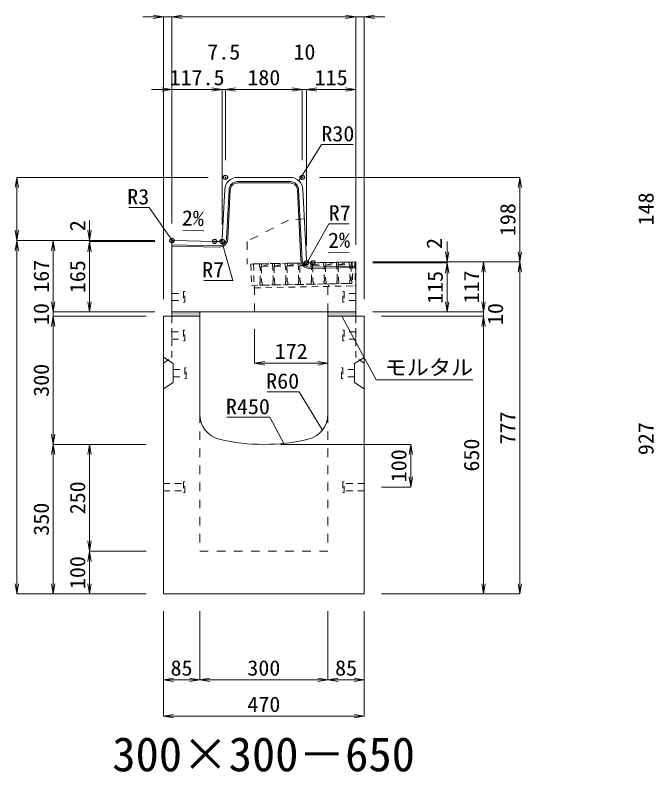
# Model space of a CAD drawing. Units: millimetres at full size. Extents: x -22536 to 51867, y -19720 to 38340.
# Drawn here: x 1818 to 3313, y 13034 to 14805 of the extents above; entities that cross this region are included whole.
import ezdxf
from ezdxf.enums import TextEntityAlignment as Align

# ---------------------------------------------------------------- set-up
doc = ezdxf.new("R2010")
doc.units = ezdxf.units.MM
doc.header["$LTSCALE"] = 20
doc.header["$PDMODE"] = 32
doc.header["$PDSIZE"] = 10
doc.linetypes.add('USER1', pattern=[2, 1, -1])
doc.linetypes.add('USER2', pattern=[1.35, 0.75, -0.6])
for name, color, linetype, lineweight in [('インサート', 3, 'USER2', 9), ('グレーチング', 7, 'USER2', 5), ('モルタル', 7, 'Continuous', 9), ('受枠', 3, 'USER2', 9), ('寸法線', 7, 'Continuous', 13), ('引出線', 4, 'Continuous', 13), ('本体', 2, 'Continuous', 13), ('目地', 132, 'Continuous', 5)]:
    doc.layers.add(name, color=color, linetype=linetype, lineweight=lineweight)
doc.layers.add('作業エリア', color=11, linetype='Continuous')
doc.layers.add('文字', color=7, linetype='Continuous')
doc.styles.add('ＭＳ 明朝', font='')
doc.styles.get('ＭＳ 明朝').set_extended_font_data('MS Mincho')

# ---------------------------------------------------------------- blocks, each defined once
blk = doc.blocks.new('open_arrow')
at = {"color": 0, "linetype": 'Continuous', "lineweight": -2}
blk.add_lwpolyline([(7.5, 1.25), (0, 0), (7.5, -1.25)], dxfattribs=at)

msp = doc.modelspace()

# ---------------------------------------------------------------- hatches: boundary and pattern name
at = {"layer": 'モルタル'}
for points in [[(2250, 14100), (2250, 14110), (2185, 14110), (2185, 14100)], [(2615, 14100), (2615, 14110), (2550, 14110), (2550, 14100)]]:
    msp.add_hatch(color=256, dxfattribs=at).paths.add_polyline_path(points)

# ---------------------------------------------------------------- linework, layer by layer
at = {"layer": 'インサート'}
for p, q in [((2185, 14153.5), (2212, 14153.5)), ((2185, 14153.5), (2185, 14136.5)), ((2215, 14157.5), (2212, 14157.5)), ((2212, 14157.5), (2212, 14132.5)), ((2215, 14132.5), (2215, 14157.5)), ((2585, 14157.5), (2588, 14157.5)), ((2585, 14132.5), (2585, 14157.5)), ((2588, 14157.5), (2588, 14132.5)), ((2615, 14153.5), (2588, 14153.5)), ((2615, 14153.5), (2615, 14136.5)), ((2185, 14136.5), (2212, 14136.5)), ((2212, 14132.5), (2215, 14132.5)), ((2588, 14132.5), (2585, 14132.5)), ((2615, 14136.5), (2588, 14136.5)), ((2185, 14063.5), (2212, 14063.5)), ((2185, 14063.5), (2185, 14046.5)), ((2215, 14067.5), (2212, 14067.5)), ((2212, 14067.5), (2212, 14042.5)), ((2215, 14042.5), (2215, 14067.5)), ((2585, 14067.5), (2588, 14067.5)), ((2585, 14042.5), (2585, 14067.5)), ((2588, 14067.5), (2588, 14042.5)), ((2615, 14063.5), (2588, 14063.5)), ((2615, 14063.5), (2615, 14046.5)), ((2185, 14046.5), (2212, 14046.5)), ((2615, 14046.5), (2588, 14046.5)), ((2212, 14042.5), (2215, 14042.5)), ((2588, 14042.5), (2585, 14042.5)), ((2188.2, 13975.5), (2215.2, 13975.5)), ((2188.2, 13975.5), (2188.2, 13958.5)), ((2218.2, 13979.5), (2215.2, 13979.5)), ((2215.2, 13979.5), (2215.2, 13954.5)), ((2218.2, 13954.5), (2218.2, 13979.5)), ((2581.8, 13979.5), (2584.8, 13979.5)), ((2581.8, 13954.5), (2581.8, 13979.5)), ((2584.8, 13979.5), (2584.8, 13954.5)), ((2611.8, 13975.5), (2584.8, 13975.5)), ((2611.8, 13975.5), (2611.8, 13958.5)), ((2188.2, 13958.5), (2215.2, 13958.5)), ((2611.8, 13958.5), (2584.8, 13958.5)), ((2215.2, 13954.5), (2218.2, 13954.5)), ((2584.8, 13954.5), (2581.8, 13954.5)), ((2165, 13708.5), (2212, 13708.5)), ((2165, 13708.5), (2165, 13691.5)), ((2215, 13712.5), (2212, 13712.5)), ((2212, 13712.5), (2212, 13687.5)), ((2215, 13687.5), (2215, 13712.5)), ((2588, 13712.5), (2585, 13712.5)), ((2585, 13712.5), (2585, 13687.5)), ((2588, 13687.5), (2588, 13712.5)), ((2635, 13708.5), (2588, 13708.5)), ((2635, 13691.5), (2635, 13708.5)), ((2165, 13691.5), (2212, 13691.5)), ((2635, 13691.5), (2588, 13691.5)), ((2212, 13687.5), (2215, 13687.5)), ((2585, 13687.5), (2588, 13687.5))]:
    msp.add_line(p, q, dxfattribs=at)
at = {"layer": 'グレーチング'}
for p, q in [((2389.92, 14222.5), (2604.88, 14226.8)), ((2395.04, 14216.6), (2419.92, 14223.1)), ((2425.04, 14217.2), (2449.91, 14223.7)), ((2455.03, 14217.8), (2479.91, 14224.3)), ((2485.03, 14218.4), (2509.9, 14224.9)), ((2515.02, 14219), (2539.89, 14225.5)), ((2545.01, 14219.6), (2569.89, 14226.1)), ((2575.01, 14220.2), (2599.88, 14226.7)), ((2575.01, 14220.2), (2600, 14220.7)), ((2395.04, 14216.6), (2420.04, 14217.1)), ((2425.04, 14217.2), (2450.03, 14217.7)), ((2455.03, 14217.8), (2480.03, 14218.3)), ((2485.03, 14218.4), (2510.02, 14218.9)), ((2515.02, 14219), (2540.01, 14219.5)), ((2545.01, 14219.6), (2570.01, 14220.1)), ((2390.92, 14172.51), (2605.88, 14176.81))]:
    msp.add_line(p, q, dxfattribs=at)
for points in [[(2389.92, 14222.5), (2394.92, 14222.6), (2395.04, 14216.6), (2394.06, 14215.58), (2394.78, 14179.59), (2395.8, 14178.61), (2395.92, 14172.61), (2390.92, 14172.51), (2390.8, 14178.51), (2391.78, 14179.53), (2391.06, 14215.52), (2390.04, 14216.5)], [(2419.92, 14223.1), (2424.92, 14223.2), (2425.04, 14217.2), (2424.06, 14216.18), (2424.78, 14180.19), (2425.8, 14179.21), (2425.92, 14173.21), (2420.92, 14173.11), (2420.8, 14179.11), (2421.78, 14180.13), (2421.06, 14216.12), (2420.04, 14217.1)], [(2449.91, 14223.7), (2454.91, 14223.8), (2455.03, 14217.8), (2454.05, 14216.78), (2454.77, 14180.79), (2455.79, 14179.81), (2455.91, 14173.81), (2450.91, 14173.71), (2450.79, 14179.71), (2451.77, 14180.73), (2451.05, 14216.72), (2450.03, 14217.7)], [(2479.91, 14224.3), (2484.91, 14224.4), (2485.03, 14218.4), (2484.05, 14217.38), (2484.77, 14181.39), (2485.79, 14180.41), (2485.91, 14174.41), (2480.91, 14174.31), (2480.79, 14180.31), (2481.77, 14181.33), (2481.05, 14217.32), (2480.03, 14218.3)], [(2509.9, 14224.9), (2514.9, 14225), (2515.02, 14219), (2514.04, 14217.98), (2514.76, 14181.99), (2515.78, 14181.01), (2515.9, 14175.01), (2510.9, 14174.91), (2510.78, 14180.91), (2511.76, 14181.93), (2511.04, 14217.92), (2510.02, 14218.9)], [(2539.89, 14225.5), (2544.89, 14225.6), (2545.01, 14219.6), (2544.03, 14218.58), (2544.75, 14182.59), (2545.77, 14181.61), (2545.89, 14175.61), (2540.89, 14175.51), (2540.77, 14181.51), (2541.75, 14182.53), (2541.03, 14218.52), (2540.01, 14219.5)], [(2569.89, 14226.1), (2574.89, 14226.2), (2575.01, 14220.2), (2574.03, 14219.18), (2574.75, 14183.19), (2575.77, 14182.21), (2575.89, 14176.21), (2570.89, 14176.11), (2570.77, 14182.11), (2571.75, 14183.13), (2571.03, 14219.12), (2570.01, 14220.1)], [(2599.88, 14226.7), (2604.88, 14226.8), (2605, 14220.8), (2604.02, 14219.78), (2604.74, 14183.79), (2605.76, 14182.81), (2605.88, 14176.81), (2600.88, 14176.71), (2600.76, 14182.71), (2601.74, 14183.73), (2601.02, 14219.72), (2600, 14220.7)]]:
    msp.add_lwpolyline(points, close=True, dxfattribs=at)
at = {"layer": 'モルタル'}
for points in [[(2185, 14110), (2250, 14110), (2250, 14100), (2185, 14100)], [(2550, 14110), (2615, 14110), (2615, 14100), (2550, 14100)]]:
    msp.add_lwpolyline(points, close=True, dxfattribs=at)
at = {"layer": '作業エリア'}
for p in [(2310, 14425), (2490, 14425), (2185, 14277), (2285, 14275), (2302.5, 14275), (2500, 14225), (2515, 14225)]:
    msp.add_point(p, dxfattribs=at)
at = {"layer": '受枠'}
for p, q in [((2369.93, 14222.1), (2612.88, 14226.96)), ((2369.93, 14222.1), (2370.93, 14172.11)), ((2375.93, 14222.22), (2377.05, 14166.23)), ((2606.88, 14226.84), (2607.88, 14176.85)), ((2612.88, 14226.96), (2614, 14170.97)), ((2370.93, 14172.11), (2607.88, 14176.85)), ((2377.05, 14166.23), (2614, 14170.97)), ((2550.89, 14175.71), (2551.01, 14169.71))]:
    msp.add_line(p, q, dxfattribs=at)
at = {"layer": '寸法線'}
for p, q in [((2233, 14800.58), (2117, 14800.58)), ((2165, 14140), (2165, 14800.58)), ((2185, 14800.58), (2615, 14800.58)), ((2185, 14317), (2185, 14800.58)), ((2185, 14317), (2185, 14800.58)), ((2567, 14800.58), (2683, 14800.58)), ((2615, 14267), (2615, 14800.58)), ((2615, 14267), (2615, 14800.58)), ((2635, 14140), (2635, 14800.58)), ((2137, 14630.58), (2302.5, 14630.58)), ((2185, 14317), (2185, 14630.58)), ((2254.5, 14630.58), (2358, 14630.58)), ((2302.5, 14315), (2302.5, 14630.58)), ((2302.5, 14315), (2302.5, 14630.58)), ((2310, 14465), (2310, 14630.58)), ((2310, 14630.58), (2490, 14630.58)), ((2310, 14465), (2310, 14630.58)), ((2442, 14630.58), (2548, 14630.58)), ((2490, 14465), (2490, 14630.58)), ((2490, 14465), (2490, 14630.58)), ((2500, 14265), (2500, 14630.58)), ((2500, 14630.58), (2615, 14630.58)), ((2500, 14265), (2500, 14630.58)), ((2615, 14267), (2615, 14630.58)), ((1822.06, 14425), (1822.06, 14277)), ((2270, 14425), (1822.06, 14425)), ((2530, 14425), (2998.78, 14425)), ((2998.78, 14425), (2998.78, 14227)), ((1992.06, 14325), (1992.06, 14227)), ((2145, 14277), (1822.06, 14277)), ((1822.06, 13450), (1822.06, 14277)), ((2145, 14277), (1822.06, 14277)), ((1907.06, 14277), (1907.06, 14110)), ((2145, 14277), (1907.06, 14277)), ((2145, 14277), (1992.06, 14277)), ((2145, 14275), (1992.06, 14275)), ((1992.06, 14275), (1992.06, 14110)), ((2145, 14275), (1992.06, 14275)), ((2828.78, 14275), (2828.78, 14177)), ((2655, 14227), (2828.78, 14227)), ((2655, 14227), (2913.78, 14227)), ((2655, 14227), (2998.78, 14227)), ((2655, 14227), (2998.78, 14227)), ((2655, 14225), (2828.78, 14225)), ((2655, 14225), (2828.78, 14225)), ((2828.78, 14225), (2828.78, 14110)), ((2913.78, 14227), (2913.78, 14110)), ((2998.78, 14227), (2998.78, 13450)), ((1907.06, 14158), (1907.06, 14052)), ((2913.78, 14158), (2913.78, 14052)), ((2145, 14110), (1907.06, 14110)), ((2145, 14110), (1907.06, 14110)), ((2125, 14100), (1907.06, 14100)), ((1907.06, 14100), (1907.06, 13800)), ((2125, 14100), (1907.06, 14100)), ((2145, 14110), (1992.06, 14110)), ((2655, 14110), (2828.78, 14110)), ((2655, 14110), (2913.78, 14110)), ((2655, 14110), (2913.78, 14110)), ((2675, 14100), (2913.78, 14100)), ((2675, 14100), (2913.78, 14100)), ((2913.78, 14100), (2913.78, 13450)), ((2378, 14070), (2378, 13989.77)), ((2378, 13989.77), (2550, 13989.77)), ((2125, 13800), (1907.06, 13800)), ((1907.06, 13450), (1907.06, 13800)), ((2125, 13800), (1907.06, 13800)), ((1992.06, 13800), (1992.06, 13550)), ((2125, 13800), (1992.06, 13800)), ((2440, 13800), (2743.78, 13800)), ((2743.78, 13800), (2743.78, 13700)), ((2675, 13700), (2743.78, 13700)), ((2125, 13550), (1992.06, 13550)), ((1992.06, 13550), (1992.06, 13450)), ((2125, 13550), (1992.06, 13550)), ((2125, 13450), (1822.06, 13450)), ((2125, 13450), (1907.06, 13450)), ((2125, 13450), (1992.06, 13450)), ((2675, 13450), (2913.78, 13450)), ((2675, 13450), (2998.78, 13450)), ((2165, 13410), (2165, 13248.84)), ((2165, 13410), (2165, 13163.84)), ((2250, 13410), (2250, 13248.84)), ((2250, 13410), (2250, 13248.84)), ((2550, 13410), (2550, 13248.84)), ((2550, 13410), (2550, 13248.84)), ((2635, 13410), (2635, 13248.84)), ((2635, 13410), (2635, 13163.84)), ((2165, 13248.84), (2250, 13248.84)), ((2250, 13248.84), (2550, 13248.84)), ((2550, 13248.84), (2635, 13248.84)), ((2165, 13163.84), (2635, 13163.84))]:
    msp.add_line(p, q, dxfattribs=at)
at = {"layer": '引出線'}
for points in [[(2482.14, 14416.74), (2534.6, 14502.07), (2609.27, 14502.07)], [(2185.9, 14276.08), (2131.83, 14354.5), (2084.11, 14354.5)], [(2501.83, 14226.93), (2551.86, 14316.53), (2599.79, 14316.53)], [(2259.18, 14300.18), (2210.44, 14301.15), (2259.18, 14300.18)], [(2300.67, 14276.93), (2327.18, 14183.56), (2259.25, 14183.56)], [(2550.86, 14248.59), (2599.57, 14249.56), (2550.83, 14248.59)], [(2582.5, 14100), (2663.13, 13950.97), (2889.05, 13950.97)], [(2537.07, 13833.32), (2482.66, 13923.21), (2407.98, 13923.21)], [(2446.44, 13802.4), (2414.22, 13863.55), (2313.21, 13863.55)]]:
    msp.add_lwpolyline(points, dxfattribs=at)
at = {"layer": '本体'}
for p, q in [((2338.54, 14425), (2461.46, 14425)), ((2302.83, 14281.65), (2308.57, 14396.5)), ((2499.67, 14231.65), (2491.43, 14396.5)), ((2185, 14110), (2185, 14273.94)), ((2188.06, 14276.94), (2285, 14275)), ((2285, 14275), (2295.84, 14275)), ((2515, 14225), (2506.66, 14225)), ((2615, 14227), (2515, 14225)), ((2615, 14110), (2615, 14227)), ((2165, 14100), (2165, 13450)), ((2165, 14100), (2250, 14100)), ((2185, 14110), (2615, 14110)), ((2250, 14100), (2250, 13870.53)), ((2550, 14100), (2635, 14100)), ((2550, 14100), (2550, 13870.53)), ((2635, 14100), (2635, 13450)), ((2165, 13450), (2635, 13450))]:
    msp.add_line(p, q, dxfattribs=at)
at = {"layer": '本体', "linetype": 'USER1'}
for p, q in [((2494.85, 14328), (2458, 14325)), ((2458, 14325), (2361, 14275)), ((2361, 14275), (2361, 14221.92)), ((2515, 14225), (2361, 14221.92)), ((2378, 14110), (2378, 14172.25)), ((2550, 14110), (2550, 14175.69))]:
    msp.add_line(p, q, dxfattribs=at)
at = {"layer": '本体', "linetype": 'USER2', "lineweight": 9}
for p, q in [((2185, 14003), (2185, 14100)), ((2615, 14003), (2615, 14100)), ((2165, 13990.5), (2185, 14003)), ((2635, 13990.5), (2615, 14003))]:
    msp.add_line(p, q, dxfattribs=at)
at = {"layer": '本体', "lineweight": 9}
for p, q in [((2165, 14004), (2188.2, 13989.5)), ((2634.58, 14003.74), (2611.8, 13989.5)), ((2188.2, 13989.5), (2188.2, 13944.5)), ((2611.8, 13989.5), (2611.8, 13944.5)), ((2188.2, 13944.5), (2165, 13930)), ((2611.8, 13944.5), (2635, 13930))]:
    msp.add_line(p, q, dxfattribs=at)
at = {"layer": '本体', "linetype": 'USER1', "lineweight": 15}
for p, q in [((2250, 13870.53), (2250, 13550)), ((2550, 13870.53), (2550, 13550)), ((2250, 13550), (2550, 13550))]:
    msp.add_line(p, q, dxfattribs=at)
at = {"layer": '本体'}
for centre, radius, start, end in [((2338.54, 14395), 30, 90, 177.13759), ((2461.46, 14395), 30, 2.86241, 90), ((2188, 14273.94), 3, 88.85424, 180), ((2295.84, 14282), 7, 270, 357.13759), ((2506.66, 14232), 7, 182.86241, 270), ((2310, 13870.53), 60, 180, 256.65764), ((2490, 13870.53), 60, 283.34236, 0), ((2400, 14250), 450, 256.65764, 283.34236)]:
    msp.add_arc(centre, radius, start, end, dxfattribs=at)
at = {"layer": '目地'}
for p, q in [((2338.54, 14415), (2461.46, 14415)), ((2338.54, 14412), (2461.46, 14412)), ((2312.81, 14280.94), (2318.56, 14396)), ((2315.81, 14280.79), (2321.56, 14395.85)), ((2478.44, 14395.85), (2486.69, 14230.84)), ((2481.44, 14396), (2489.69, 14230.99)), ((2185, 14267), (2295.49, 14264.79)), ((2185, 14264), (2295.43, 14261.79)), ((2507.01, 14214.84), (2615, 14217)), ((2507.07, 14211.84), (2615, 14214))]:
    msp.add_line(p, q, dxfattribs=at)
for centre, radius, start, end in [((2338.54, 14395), 20, 90, 177.13759), ((2338.54, 14395), 17, 90, 177.13759), ((2461.46, 14395), 20, 2.86241, 90), ((2461.46, 14395), 17, 2.86241, 90), ((2295.83, 14281.78), 20, 268.85424, 357.13759), ((2295.83, 14281.78), 17, 268.85424, 357.13759), ((2506.67, 14231.83), 20, 182.86241, 271.14576), ((2506.67, 14231.83), 17, 182.86241, 271.14576)]:
    msp.add_arc(centre, radius, start, end, dxfattribs=at)

# ---------------------------------------------------------------- block references
at = {"layer": '寸法線', "xscale": 3.2, "yscale": 3.2}
for p, rotation in [((2165, 14800.58), 180), ((2615, 14800.58), 180), ((2615, 14800.58), 180), ((2185, 14630.58), 180), ((2302.5, 14630.58), 180), ((2302.5, 14630.58), 180), ((2490, 14630.58), 180), ((2490, 14630.58), 180), ((2615, 14630.58), 180), ((1822.06, 14425), 270), ((2998.78, 14425), 270), ((1822.06, 14277), 90), ((1992.06, 14277), 90), ((1822.06, 14277), 270), ((1907.06, 14277), 270), ((1992.06, 14275), 270), ((1992.06, 14275), 270), ((2828.78, 14227), 90), ((2998.78, 14227), 90), ((2828.78, 14225), 270), ((2828.78, 14225), 270), ((2913.78, 14227), 270), ((2998.78, 14227), 270), ((1907.06, 14110), 90), ((1907.06, 14110), 90), ((1992.06, 14110), 90), ((2828.78, 14110), 90), ((2913.78, 14110), 90), ((2913.78, 14110), 90), ((1907.06, 14100), 270), ((1907.06, 14100), 270), ((2913.78, 14100), 270), ((2913.78, 14100), 270), ((2550, 13989.77), 180), ((1907.06, 13800), 90), ((1907.06, 13800), 270), ((1992.06, 13800), 270), ((2743.78, 13800), 270), ((2743.78, 13700), 90), ((1992.06, 13550), 90), ((1992.06, 13550), 270), ((1822.06, 13450), 90), ((1907.06, 13450), 90), ((1992.06, 13450), 90), ((2913.78, 13450), 90), ((2998.78, 13450), 90), ((2250, 13248.84), 180), ((2550, 13248.84), 180), ((2635, 13248.84), 180), ((2635, 13163.84), 180)]:
    msp.add_blockref('open_arrow', p, dxfattribs=dict(at, rotation=rotation))
for p in [(2185, 14800.58), (2185, 14800.58), (2635, 14800.58), (2310, 14630.58), (2310, 14630.58), (2500, 14630.58), (2500, 14630.58), (2378, 13989.77), (2165, 13248.84), (2250, 13248.84), (2550, 13248.84), (2165, 13163.84)]:
    msp.add_blockref('open_arrow', p, dxfattribs=at)
at = {"layer": '引出線', "xscale": 0.0533, "yscale": 0.0533}
for p, rotation in [((2482.14, 14416.74), 58.4), ((2259.18, 14300.18), 178.9), ((2185.9, 14276.08), 124.6), ((2300.67, 14276.93), 285.9), ((2550.86, 14248.59), 1.1), ((2501.83, 14226.93), 60.8), ((2582.5, 14100), 298.4), ((2537.07, 13833.32), 121.2), ((2446.44, 13802.4), 117.8)]:
    msp.add_blockref('open_arrow', p, dxfattribs=dict(at, rotation=rotation))

# ---------------------------------------------------------------- texts
at = {"layer": '寸法線', "style": 'ＭＳ 明朝', "width": 1.05}
for s, p in [('7.5', (2306.25, 14718.58)), ('10', (2495, 14718.58)), ('117.5', (2243.75, 14658.58)), ('180', (2400, 14658.58)), ('115', (2557.5, 14658.58)), ('172', (2464, 14017.77)), ('85', (2207.5, 13276.84)), ('300', (2400, 13276.84)), ('85', (2592.5, 13276.84)), ('470', (2400, 13191.84))]:
    msp.add_text(s, height=36.03, dxfattribs=at).set_placement(p, align=Align.MIDDLE_CENTER)
for s, p in [('148', (3294.06, 14351)), ('198', (2970.78, 14326)), ('2', (1964.06, 14311.82)), ('2', (2798.78, 14270.34)), ('167', (1879.06, 14193.5)), ('165', (1964.06, 14192.5)), ('115', (2800.78, 14167.5)), ('117', (2885.78, 14168.5)), ('10', (1879.06, 14105)), ('10', (2941.78, 14105)), ('300', (1879.06, 13950)), ('777', (2970.78, 13838.5)), ('927', (3294.06, 13813.5)), ('650', (2885.78, 13775)), ('100', (2715.78, 13750)), ('250', (1964.06, 13675)), ('350', (1879.06, 13625)), ('100', (1964.06, 13500))]:
    msp.add_text(s, height=36.03, rotation=90, dxfattribs=at).set_placement(p, align=Align.MIDDLE_CENTER)
at = {"layer": '引出線', "style": 'ＭＳ 明朝', "width": 1.05}
for s, p in [('R30', (2534.6, 14545.27)), ('R7', (2551.86, 14359.73)), ('モルタル', (2683.13, 13998.08))]:
    msp.add_text(s, height=36.03, dxfattribs=at).set_placement(p, align=Align.TOP_LEFT)
for s, p in [('R3', (2131.83, 14397.7)), ('R7', (2307.18, 14226.76)), ('R60', (2482.66, 13966.41)), ('R450', (2414.22, 13906.75))]:
    msp.add_text(s, height=36.03, dxfattribs=at).set_placement(p, align=Align.TOP_RIGHT)
msp.add_text('2%', height=36.03, rotation=358.854, dxfattribs=at).set_placement((2260.12, 14347.07), align=Align.TOP_RIGHT)
msp.add_text('2%', height=36.03, rotation=1.146, dxfattribs=at).set_placement((2549.89, 14295.48), align=Align.TOP_LEFT)
at = {"layer": '文字', "style": 'ＭＳ 明朝'}
msp.add_text('300×300－650', height=80.06, dxfattribs=at).set_placement((2399.52, 13075.03), align=Align.MIDDLE_CENTER)

doc.saveas('drawing.dxf')
